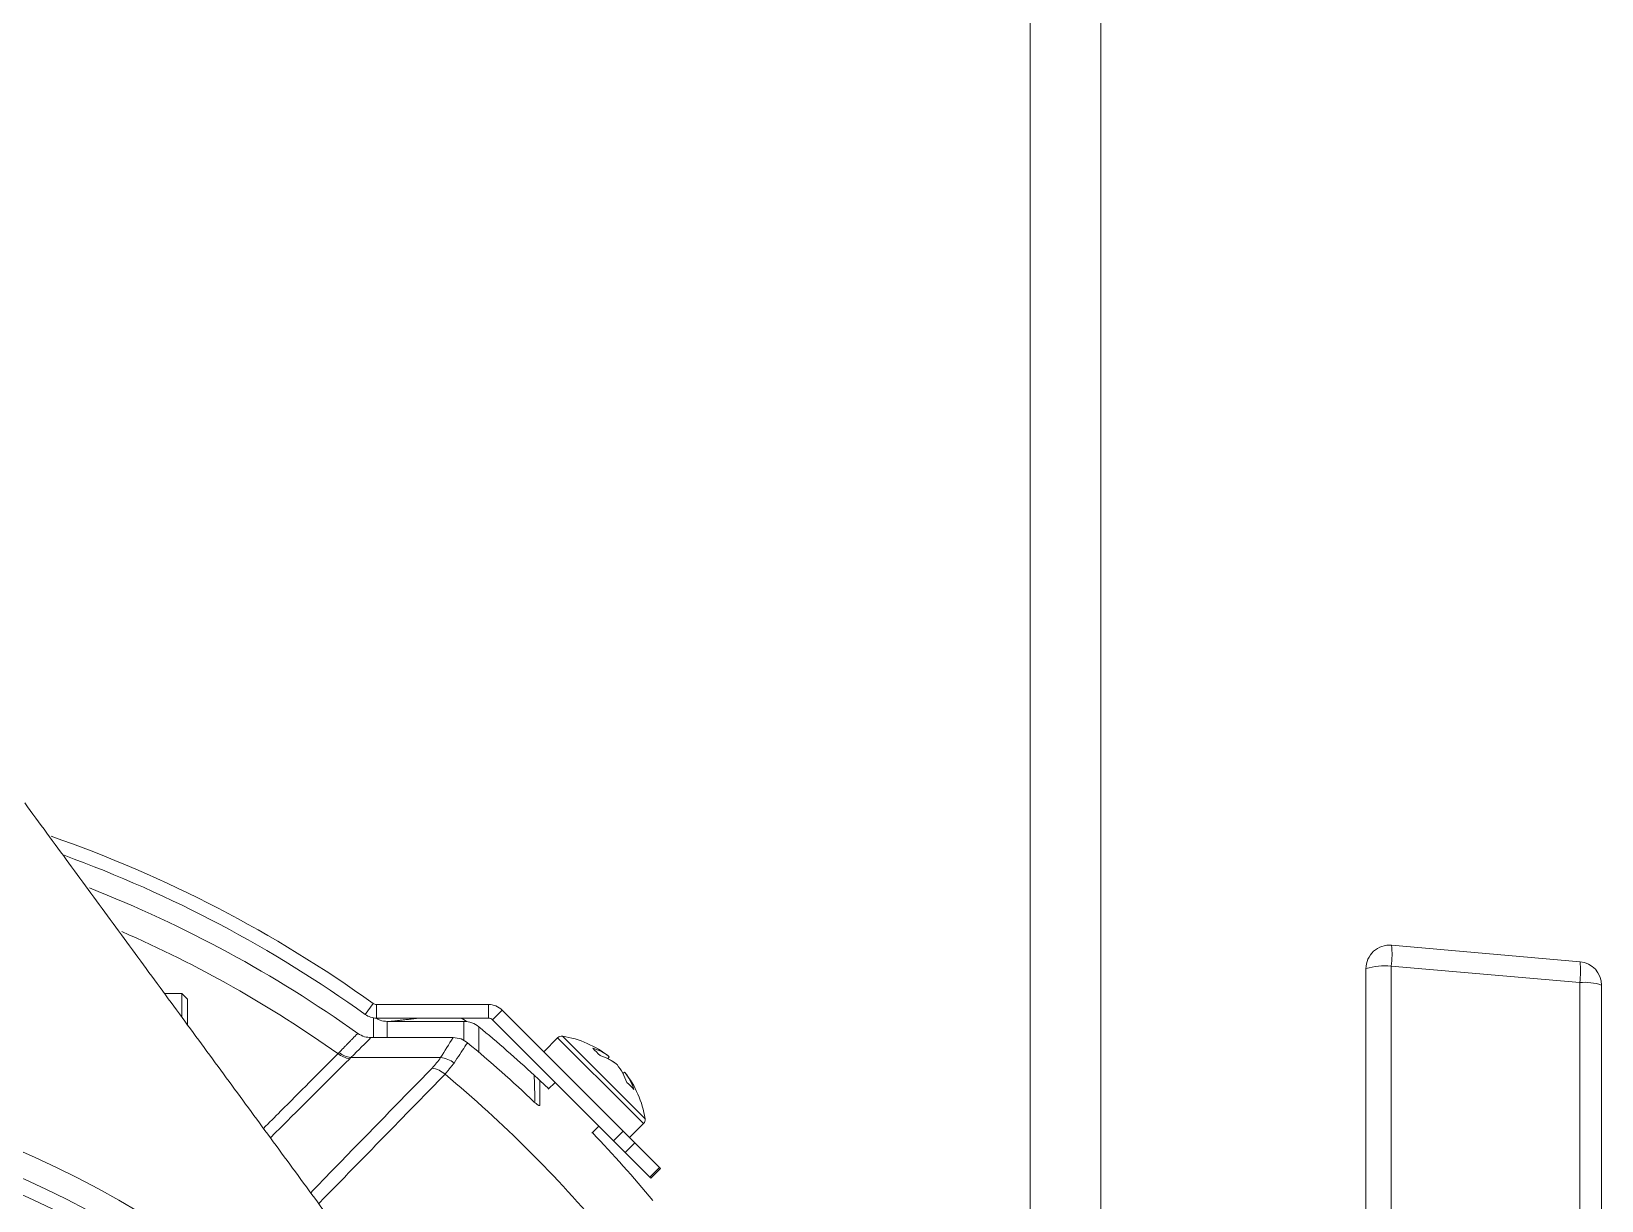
# Model space of a CAD drawing. Extents: x 8 to 113, y 2 to 87.
# Drawn here: x 50.06 to 54.224, y 39.061 to 42.163 of the extents above; entities that cross this region are included whole.
import ezdxf

# ---------------------------------------------------------------- set-up
doc = ezdxf.new("R2010")
doc.units = 0
doc.header["$MEASUREMENT"] = 0
doc.layers.add('OBJECT', color=7, linetype='CONTINUOUS')

msp = doc.modelspace()

# ---------------------------------------------------------------- linework, layer by layer
at = {"layer": 'OBJECT', "linetype": 'Continuous', "lineweight": 15}
for p, q in [((52.7083, 38.1818), (52.7083, 44.9982)), ((52.8963, 37.4432), (52.8963, 44.9982)), ((53.6673, 39.7385), (54.1673, 39.6948)), ((53.5993, 38.7908), (53.5993, 39.6763)), ((54.1662, 39.6394), (53.6662, 39.6831)), ((53.6662, 39.6831), (53.6662, 38.5938)), ((50.4583, 39.6107), (50.4124, 39.6107)), ((50.4733, 39.5957), (50.4583, 39.6107)), ((50.4583, 39.5481), (50.4583, 39.6107)), ((54.1662, 38.5313), (54.1662, 39.6394)), ((54.2243, 39.6325), (54.2243, 38.5244)), ((50.4733, 39.5957), (50.4733, 39.5277)), ((50.9451, 39.5548), (50.9661, 39.584)), ((50.9748, 39.5812), (50.9748, 39.5452)), ((51.2721, 39.5812), (50.9748, 39.5812)), ((51.2721, 39.5452), (51.2721, 39.5812)), ((51.3082, 39.5663), (51.2827, 39.5408)), ((51.6291, 39.2454), (51.3082, 39.5663)), ((50.9673, 39.4935), (50.9673, 39.5458)), ((51.2721, 39.5452), (50.9748, 39.5452)), ((51.0034, 39.5364), (51.2069, 39.5364)), ((51.0034, 39.4935), (51.0034, 39.5364)), ((51.2069, 39.4853), (51.2069, 39.5364)), ((51.2078, 39.5408), (51.2137, 39.536)), ((51.6036, 39.2199), (51.2827, 39.5408)), ((51.2464, 39.4546), (51.2464, 39.5221)), ((51.4554, 39.493), (51.4184, 39.456)), ((51.4554, 39.493), (51.6522, 39.2963)), ((51.4683, 39.4972), (51.6576, 39.308)), ((51.1449, 39.4404), (50.9067, 39.4405)), ((51.5881, 39.4375), (51.5921, 39.4427)), ((51.6119, 39.423), (51.6117, 39.4228)), ((51.6284, 39.3986), (51.6328, 39.402)), ((51.4083, 39.3795), (51.4316, 39.3575)), ((51.4488, 39.3747), (51.4305, 39.3563)), ((51.6522, 39.2963), (51.6831, 39.2653)), ((51.6576, 39.308), (51.6873, 39.2782)), ((51.5464, 39.2404), (51.5648, 39.2587)), ((51.6291, 39.2454), (51.6036, 39.2199)), ((51.6291, 39.2454), (51.6599, 39.2145)), ((51.6461, 39.2283), (51.6831, 39.2653)), ((51.6036, 39.2199), (51.6345, 39.1891)), ((51.6599, 39.2145), (51.6345, 39.1891)), ((51.6599, 39.2145), (51.7257, 39.1488)), ((51.7002, 39.1233), (51.6345, 39.1891)), ((51.7002, 39.1233), (51.7257, 39.1488)), ((51.7257, 39.1488), (51.728, 39.1464)), ((51.7002, 39.1233), (51.7026, 39.1209)), ((51.728, 39.1464), (51.7026, 39.1209))]:
    msp.add_line(p, q, dxfattribs=at)
for centre, radius, start, end in [((49.0083, 36.8582), 3.356, 54.3132, 70.8068), ((49.0083, 36.8582), 3.32, 54.3132, 69.95), ((49.0083, 36.8182), 3.3001, 54.4932, 68.5832), ((49.0083, 36.8182), 3.226, 54.6947, 66.4075), ((53.6618, 39.6763), 0.0625, 85, 180), ((53.4459, 39.7152), 0.2226, 351.7225, 6.0293), ((53.9459, 39.6714), 0.2226, 351.7225, 6.0293), ((54.1618, 39.6325), 0.0625, 0, 85), ((53.6489, 39.5224), 0.1617, 83.8455, 107.8399), ((54.1798, 39.505), 0.1351, 70.7758, 95.8013), ((50.9748, 39.5962), 0.015, 234.3132, 270), ((51.2721, 39.5302), 0.051, 45, 90), ((50.9748, 39.5962), 0.051, 234.3132, 270), ((51.2069, 39.4744), 0.062, 50.3849, 89.981), ((51.2721, 39.5302), 0.015, 45, 90), ((52.7152, 38.4921), 1.8344, 146.9148, 148.8713), ((49.0083, 36.8182), 3.51, 47.1964, 50.3849), ((51.466, 39.4824), 0.015, 81.1668, 135), ((51.428, 39.2379), 0.2624, 51.4972, 81.1668), ((50.914, 39.5035), 0.0668, 231.8725, 261.1778), ((50.9165, 39.5067), 0.067, 232.2785, 261.5696), ((51.1383, 39.3728), 0.0679, 51.4712, 84.394), ((49.0083, 36.8182), 3.4583, 46.394, 50.3184), ((51.5136, 39.3434), 0.1267, 51.6761, 74.0741), ((51.4389, 39.3362), 0.1691, 40.302, 49.698), ((51.5257, 39.3108), 0.1413, 51.7955, 72.6158), ((49.0083, 36.8182), 2.5846, 270.4447, 90), ((51.1122, 39.3457), 0.0675, 48.6607, 81.2958), ((51.5179, 39.3064), 0.1497, 51.1334, 61.7808), ((51.4913, 39.3243), 0.1559, 18.7726, 38.6564), ((51.5226, 39.3135), 0.1414, 17.5356, 38.7652), ((51.428, 39.2379), 0.2624, 8.8332, 38.5028), ((49.0083, 36.8182), 3.3559, 39.9409, 50.1947), ((49.0083, 36.8182), 3.51, 46.8618, 47.1964), ((51.5426, 39.2597), 0.1499, 40.009, 49.991), ((49.0099, 36.8196), 2.5186, 270.4142, 90.0363), ((49.0083, 36.8182), 2.481, 42.5448, 84.4906), ((51.6725, 39.2759), 0.015, 315, 8.8332), ((49.0083, 36.8182), 3.51, 39.7171, 43.6613), ((49.0083, 36.8182), 2.4, 275.5505, 84.4497), ((49.0083, 36.8182), 2.4066, 41.0283, 84.4542), ((49.0083, 36.8182), 2.2792, 51.1411, 80.2843)]:
    msp.add_arc(centre, radius, start, end, dxfattribs=at)
for points in [[(50.0418, 40.1159), (50.9795, 38.8378)], [(51.0117, 39.5364), (51.0885, 39.5452)], [(51.2078, 39.5408), (51.1993, 39.5452)], [(50.8756, 39.4538), (50.925, 39.5046)], [(51.1782, 39.4935), (50.9602, 39.4935)], [(50.8728, 39.4509), (50.8756, 39.4538)], [(51.1806, 39.4259), (51.1567, 39.3963)], [(51.1567, 39.3963), (50.8216, 39.0531)], [(51.3951, 39.3244), (51.3933, 39.3935)]]:
    msp.add_open_spline(points, degree=1, dxfattribs=at)
for points, knots in [([(51.0034, 39.5364), (50.9969, 39.5368), (50.9871, 39.5374), (50.9787, 39.5421), (50.9759, 39.5437)], [0, 0, 0, 0, 0.666667, 1, 1, 1, 1]), ([(50.9602, 39.4935), (50.944, 39.4775), (50.9279, 39.4614), (50.9067, 39.4405), (50.9067, 39.4405)], [0, 0, 0, 0, 0.999987, 1, 1, 1, 1]), ([(50.925, 39.5046), (50.9309, 39.5012), (50.9419, 39.4948), (50.9545, 39.4939), (50.9602, 39.4935)], [0, 0, 0, 0, 0.540768, 1, 1, 1, 1]), ([(51.2165, 39.4797), (51.2109, 39.4836), (51.1994, 39.4916), (51.1854, 39.4928), (51.1782, 39.4935)], [0, 0, 0, 0, 0.484766, 1, 1, 1, 1]), ([(50.6752, 39.2526), (50.6903, 39.2678), (50.7562, 39.334), (50.822, 39.4001), (50.8728, 39.4509)], [0, 0, 0, 0, 0.229245, 1, 1, 1, 1]), ([(50.9067, 39.4405), (50.9067, 39.4405), (50.9058, 39.4395), (50.9048, 39.4385), (50.9038, 39.4375)], [0, 0, 0, 0, 0.00028, 1, 1, 1, 1]), ([(51.1224, 39.4124), (51.1306, 39.4216), (51.1389, 39.4309), (51.1449, 39.4404), (51.1449, 39.4404)], [0, 0, 0, 0, 0.999969, 1, 1, 1, 1]), ([(51.2165, 39.4797), (51.2142, 39.4764), (51.2041, 39.4618), (51.1909, 39.4416), (51.1806, 39.4259)], [0, 0, 0, 0, 0.224509, 1, 1, 1, 1]), ([(50.9038, 39.4375), (50.8406, 39.3745), (50.7706, 39.3046), (50.7004, 39.2346), (50.6935, 39.2277)], [0, 0, 0, 0, 0.902016, 1, 1, 1, 1]), ([(50.8004, 39.0819), (50.8327, 39.1152), (50.9398, 39.2257), (51.0473, 39.3356), (51.1224, 39.4124)], [0, 0, 0, 0, 0.301508, 1, 1, 1, 1]), ([(51.4083, 39.3795), (51.4083, 39.3788), (51.4083, 39.3768), (51.4083, 39.3577), (51.4083, 39.3278), (51.4083, 39.3143)], [0, 0, 0, 0, 0.218584, 0.649127, 1, 1, 1, 1]), ([(51.4083, 39.3143), (51.4083, 39.3139), (51.4081, 39.3131), (51.4068, 39.313), (51.4047, 39.3137), (51.4018, 39.3154), (51.3979, 39.3183), (51.395, 39.321), (51.3935, 39.3224)], [0, 0, 0, 0, 0.13998, 0.280619, 0.41212, 0.549238, 0.769119, 1, 1, 1, 1])]:
    msp.add_open_spline(points, degree=3, knots=knots, dxfattribs=at)

doc.saveas('drawing.dxf')
